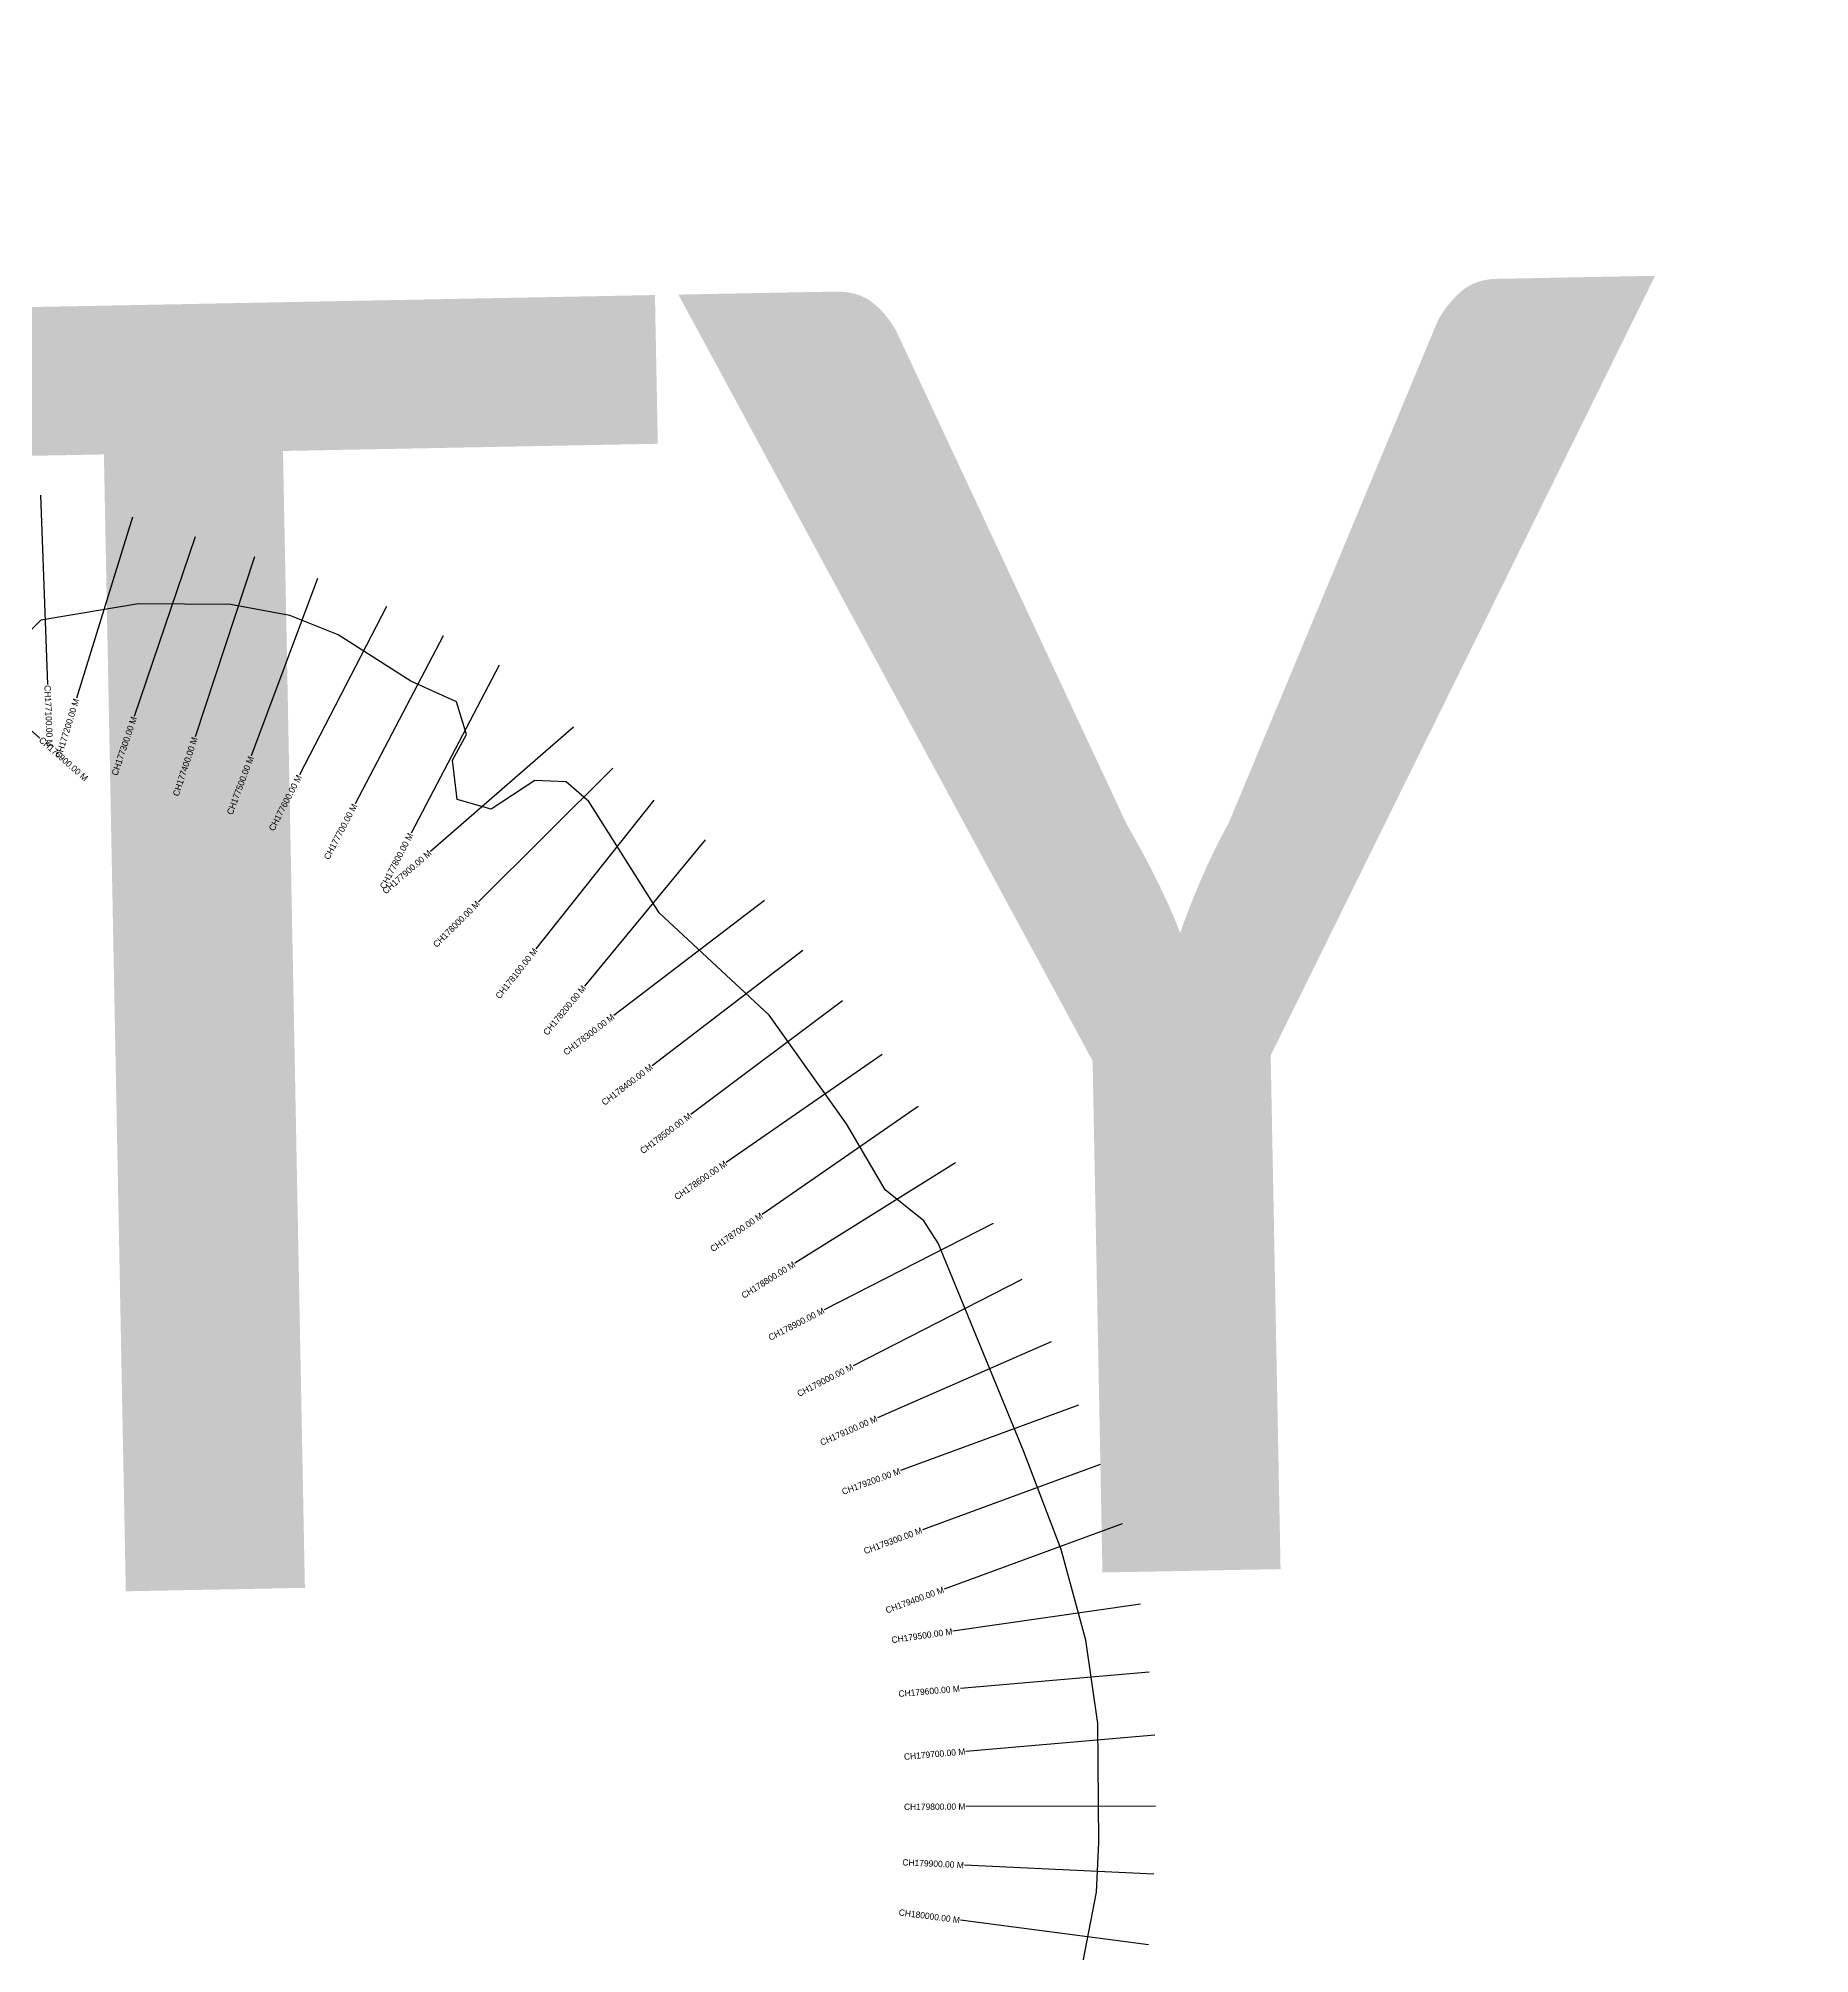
# Model space of a CAD drawing. Header units: metres. Extents: x 266312 to 277729, y 2088854 to 2108025.
# Drawn here: x 269217 to 272020, y 2095140 to 2098173 of the extents above; entities that cross this region are included whole.
import ezdxf
from ezdxf.enums import TextEntityAlignment as Align

# ---------------------------------------------------------------- set-up
doc = ezdxf.new("R2010")
doc.units = ezdxf.units.M
for name, color, linetype in [('CS', 134, 'Continuous'), ('CSMark', 6, 'Continuous'), ('TALUKA NAME', 5, 'Continuous'), ('village', 3, 'Continuous')]:
    doc.layers.add(name, color=color, linetype=linetype)

msp = doc.modelspace()

# ---------------------------------------------------------------- linework, layer by layer
at = {"layer": 'CS'}
for p, q in [((269220.3, 2097449.3), (269231.4, 2097149.5)), ((269365.8, 2097414.4), (269277.3, 2097127.7)), ((269465.2, 2097383.2), (269368.7, 2097099.1)), ((269558.7, 2097351.6), (269464.8, 2097066.7)), ((269658.8, 2097317.4), (269553.9, 2097036.4)), ((268994.5, 2097263.1), (269219.4, 2097064.5)), ((269767.9, 2097273.1), (269630.4, 2097006.4)), ((269857.5, 2097226.4), (269718.2, 2096960.7)), ((269946.1, 2097180), (269806.7, 2096914.3)), ((270064.1, 2097082.2), (269837.7, 2096885.3)), ((270125.9, 2097017.3), (269913.6, 2096805.4)), ((270190.8, 2096966.2), (270004.4, 2096731.1)), ((270272.5, 2096903.4), (270081.4, 2096672.2)), ((270366.1, 2096807.6), (270127.6, 2096625.6)), ((270426.7, 2096728.2), (270188.3, 2096546.1)), ((270489.8, 2096648.7), (270249.6, 2096468.9)), ((270552.3, 2096563.7), (270305.7, 2096393)), ((270609.3, 2096481.5), (270362.6, 2096310.7)), ((270668.6, 2096392.5), (270414.3, 2096233.5)), ((270727.9, 2096296.4), (270460.8, 2096159.8)), ((270773.4, 2096207.4), (270506.3, 2096070.8)), ((270819.7, 2096108.8), (270544.9, 2095988.4)), ((270863, 2096008.7), (270581.5, 2095905.1)), ((270897.5, 2095914.9), (270616, 2095811.3)), ((270932.1, 2095821), (270650.5, 2095717.4)), ((270961.5, 2095693.5), (270664.5, 2095650.8)), ((270975.2, 2095585.9), (270676.3, 2095560.1)), ((270983.8, 2095486.2), (270684.9, 2095460.5)), ((270985.3, 2095373.7), (270685.3, 2095373.1)), ((270982.3, 2095266.4), (270682.7, 2095280.5)), ((270973.9, 2095154.3), (270676.4, 2095193.2))]:
    msp.add_line(p, q, dxfattribs=at)
at = {"layer": 'village', "color": 3, "true_color": 0x00ff00}
msp.add_polyline3d([(270852.6, 2095035.6, 0), (270891.4, 2095237.7, 0), (270895.2, 2095316.2, 0), (270893.7, 2095504.5, 0), (270874.7, 2095636.7, 0), (270835.5, 2095779.9, 0), (270775.9, 2095936.4, 0), (270641, 2096264.9, 0), (270618.3, 2096300.6, 0), (270557.4, 2096349.4, 0), (270496, 2096454.3, 0), (270373.5, 2096625.9, 0), (270199.6, 2096788.2, 0), (270088.3, 2096964.5, 0), (270052.2, 2096995.6, 0), (270002.8, 2096997.4, 0), (269933.7, 2096952, 0), (269879.8, 2096967.3, 0), (269872.5, 2097030, 0), (269894.6, 2097070.6, 0), (269878.5, 2097122, 0), (269806.5, 2097155, 0), (269691.6, 2097228.1, 0), (269615.1, 2097258.9, 0), (269520.8, 2097276, 0), (269375.1, 2097277.1, 0), (269220.6, 2097251.2, 0), (269147.2, 2097178.9, 0)], dxfattribs=at)

# ---------------------------------------------------------------- texts
at = {"layer": 'CSMark'}
for s, rotation, p in [('CH177100.00 M', 272.1053, (269231.4, 2097148.5)), ('CH176900.00 M', 318.5452, (269220.1, 2097063.8))]:
    msp.add_text(s, height=10, rotation=rotation, dxfattribs=at).set_placement(p, align=Align.MIDDLE_LEFT)
for s, rotation, p in [('CH177200.00 M', 72.8541, (269277, 2097126.8)), ('CH177300.00 M', 71.2388, (269368.4, 2097098.2)), ('CH177400.00 M', 71.7647, (269464.5, 2097065.8)), ('CH177500.00 M', 69.5223, (269553.5, 2097035.4)), ('CH177600.00 M', 62.7305, (269630, 2097005.5)), ('CH177700.00 M', 62.3248, (269717.7, 2096959.8)), ('CH177800.00 M', 62.3248, (269806.3, 2096913.4)), ('CH177900.00 M', 41.0077, (269836.9, 2096884.7)), ('CH178000.00 M', 44.9488, (269912.9, 2096804.7)), ('CH178100.00 M', 51.5911, (270003.8, 2096730.3)), ('CH178200.00 M', 50.4204, (270080.7, 2096671.4)), ('CH178300.00 M', 37.3703, (270126.8, 2096624.9)), ('CH178400.00 M', 37.3703, (270187.5, 2096545.5)), ('CH178500.00 M', 36.8215, (270248.8, 2096468.3)), ('CH178600.00 M', 34.6985, (270304.9, 2096392.4)), ('CH178700.00 M', 34.6985, (270361.8, 2096310.2)), ('CH178800.00 M', 32.023, (270413.4, 2096232.9)), ('CH178900.00 M', 27.0903, (270459.9, 2096159.3)), ('CH179000.00 M', 27.0903, (270505.4, 2096070.3)), ('CH179100.00 M', 23.6631, (270544, 2095988)), ('CH179200.00 M', 20.2054, (270580.5, 2095904.8)), ('CH179300.00 M', 20.2054, (270615.1, 2095810.9)), ('CH179400.00 M', 20.2054, (270649.6, 2095717.1)), ('CH179500.00 M', 8.1891, (270663.6, 2095650.6)), ('CH179600.00 M', 4.9271, (270675.3, 2095560)), ('CH179700.00 M', 4.9271, (270683.9, 2095460.4)), ('CH179800.00 M', 0.1211, (270684.3, 2095373.1)), ('CH179900.00 M', 357.3181, (270681.7, 2095280.5)), ('CH180000.00 M', 352.5552, (270675.4, 2095193.3))]:
    msp.add_text(s, height=10, rotation=rotation, dxfattribs=at).set_placement(p, align=Align.MIDDLE_RIGHT)
at = {"layer": 'TALUKA NAME', "insert": (266128.1, 2101082), "char_height": 2035.682, "attachment_point": 1, "rotation": 1.1028}
msp.add_mtext_dynamic_manual_height_columns('{\\fCalibri|b0|i0|c0|p34;MUMBAI  CITY}', width=1716.739, gutter_width=10178.4, heights=[0], dxfattribs=at)

doc.saveas('drawing.dxf')
